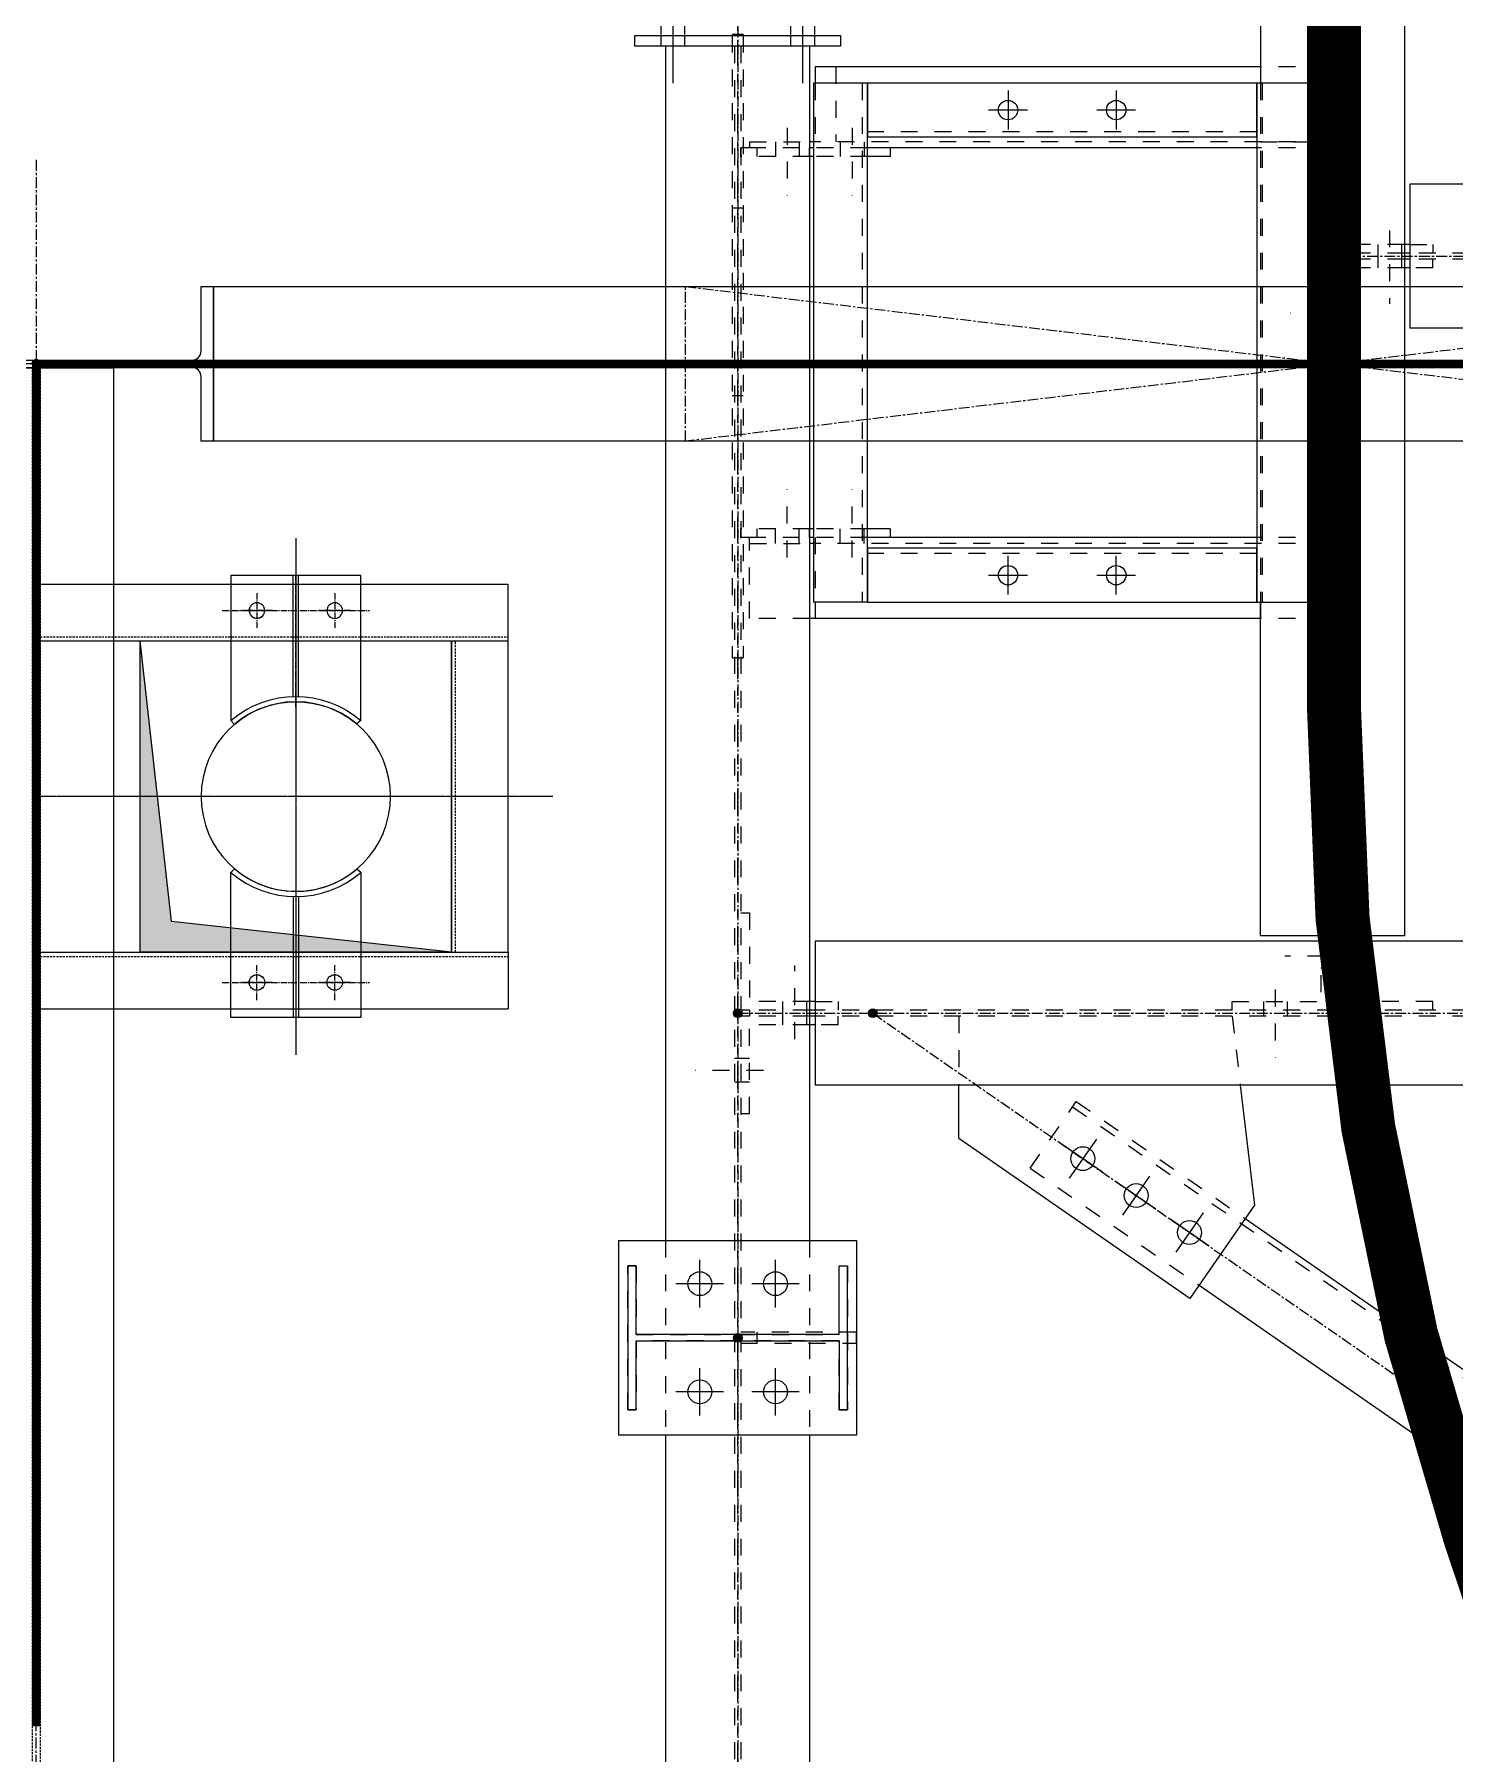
# Model space of a CAD drawing. Header units: inches. Extents: x 209270 to 234360, y -180214 to -150194.
# Drawn here: x 217010 to 218651, y -156870 to -154883 of the extents above; entities that cross this region are included whole.
import ezdxf

# ---------------------------------------------------------------- set-up
doc = ezdxf.new("R2010")
doc.units = ezdxf.units.IN
doc.header["$LTSCALE"] = 10
doc.header["$MEASUREMENT"] = 0
for name, pattern in [('CENTER', [2, 1.25, -0.25, 0.25, -0.25]), ('CENTER2', [1.125, 0.75, -0.125, 0.125, -0.125]), ('DXK_LINE_DOT2', [3.9198, 1.9599, -1.9599]), ('DXK_LINE_DOT5', [7.8785, 2.979, -0.9799, 0.9799, -0.9799, 0.9799, -0.9799]), ('HIDDEN', [0.375, 0.25, -0.125])]:
    doc.linetypes.add(name, pattern=pattern)
for name, color, linetype in [('$AUDIT_BAD_LAYER1', 7, 'Continuous'), ('_STR_0', 2, 'Continuous'), ('_STR_1', 2, 'Continuous'), ('_STR_2', 2, 'Continuous'), ('_STR_4', 2, 'Continuous')]:
    doc.layers.add(name, color=color, linetype=linetype)
for name, color, linetype, lineweight in [('AM_5', 3, 'Continuous', 0), ('CEN', 1, 'CENTER', 9), ('CENETR LINE', 1, 'CENTER2', 9), ('CENTERLINE', 1, 'CENTER2', 9), ('Chute', 191, 'Continuous', 9), ('CIVIL', 6, 'Continuous', 9), ('DIM', 42, 'Continuous', 13), ('DIM.', 42, 'Continuous', 13), ('handrail', 11, 'FENCELINE1', 9), ('HIDDEN', 3, 'HIDDEN', 9), ('hoist', 221, 'Continuous', 9), ('MAIN OBJECT', 2, 'Continuous', 18)]:
    doc.layers.add(name, color=color, linetype=linetype, lineweight=lineweight)
doc.linetypes.add('FENCELINE1', pattern='A,0.25,-0.1,[133,arial.ttf,S=0.1,R=0,X=-0.1,Y=0],-0.1,1', length=1.45)

# ---------------------------------------------------------------- blocks, each defined once
blk = doc.blocks.new('A$C426f7GU6TT')
at = {"layer": 'CEN'}
for p, q in [((0, 235.7), (0, -235.7)), ((-235.7, 0), (235.7, 0))]:
    blk.add_line(p, q, dxfattribs=at)
blk.add_circle((0, 0), 5, dxfattribs=at)
at = {"layer": 'MAIN OBJECT'}
blk.add_lwpolyline([(4.4, -180.2, 0.414214), (14.6, -190.4), (89.4, -190.4), (89.4, -204.7), (-89.4, -204.7), (-89.4, -190.4), (-14.6, -190.4, 0.414214), (-4.4, -180.2), (-4.4, 180.2, 0.414214), (-14.6, 190.4), (-89.4, 190.4), (-89.4, 204.7), (89.4, 204.7), (89.4, 190.4), (14.6, 190.4, 0.414214), (4.4, 180.2), (4.4, -180.2)], format="xyb", dxfattribs=at)
blk = doc.blocks.new('A$C67244592')
at = {"layer": 'hoist', "lineweight": 0, "const_width": 62.5}
blk.add_lwpolyline([(0, -500), (4.3, 5159.9, 0.081795), (-153.3, 6122), (-1342.4, 9643.9, -0.081584), (-1500.1, 10603.6), (-1500.1, 15050)], format="xyb", dxfattribs=at)
blk = doc.blocks.new('A$C0HI87687')
at = {"layer": 'CEN'}
for p, q in [((500.4, 89.4), (2000.4, -89.4)), ((2000.4, 89.4), (500.4, -89.4))]:
    blk.add_line(p, q, dxfattribs=at)
blk.add_lwpolyline([(500.4, 89.4), (2000.4, 89.4), (2000.4, -89.4), (500.4, -89.4)], close=True, dxfattribs=at)
blk = doc.blocks.new('A$Cb10ac4c2')
at = {"layer": 'CENETR LINE'}
for p, q in [((0, 111.9, 0), (0, -40.4, 121420759.9)), ((-45, -20.2), (-45, 20.2)), ((45, -20.2), (45, 20.2)), ((45, -20.2), (45, 20.2)), ((-85, 0), (85, 0)), ((-27, 0.1, 0), (-63, 0.1, 0)), ((63, 0.1, 0), (27, 0.1, 0))]:
    blk.add_line(p, q, dxfattribs=at)
at = {"layer": 'MAIN OBJECT', "ltscale": 10}
for p, q in [((-75, 127.1, -59806266.3), (-71.1, 131.6, 0)), ((-75, -40.4, 60710380), (-75, 127.1, -59806266.3)), ((75, 127.1, -59806267.4), (70.6, 131.1, -59806267.4)), ((75, 127.1, -59806267.4), (75, -40.4, 60710380)), ((-3, 99.4, 4205928.3), (-3, -40.4, 121420759.9)), ((3, 99.4, 4205928.3), (3, -40.4, 121420759.9)), ((75, -40.4, 60710380), (-75, -40.4, 60710380))]:
    blk.add_line(p, q, dxfattribs=at)
at = {"layer": 'MAIN OBJECT'}
for centre in [(-45, 0.1), (45, 0.1)]:
    blk.add_circle(centre, 9, dxfattribs=at)
at = {"layer": 'MAIN OBJECT', "ltscale": 10}
for centre, radius in [((-45, 0), 8.95), ((45, 0.1, 0), 9)]:
    blk.add_circle(centre, radius, dxfattribs=at)
for radius, start, end in [(115.5, 229.5129, 310.4871), (109.5, 229.5133, 310.1102)]:
    blk.add_arc((0, 214.9, -60710380), radius, start, end, dxfattribs=at)
blk = doc.blocks.new('A$CcDSGYTRTRT')
at = {"layer": 'CIVIL'}
h = blk.add_hatch(color=1, dxfattribs=at)
h.dxf.hatch_style = 1
h.paths.add_polyline_path([(-180, 180), (180, 180), (180, -180), (144.3, 143.8)])
at = {"layer": 'CENTERLINE', "ltscale": 0.3}
for p, q in [((0, -296.9, 0), (0, 296.9, 0)), ((-298.5, 0, 0), (298.5, 0, 0))]:
    blk.add_line(p, q, dxfattribs=at)
at = {"layer": 'Chute', "ltscale": 10}
blk.add_circle((0, 0, 0), 109.5, dxfattribs=at)
at = {"layer": 'CIVIL', "color": 1, "elevation": 0}
blk.add_lwpolyline([(180, -180), (144.3, 143.8), (-180, 180)], dxfattribs=at)
at = {"layer": 'CIVIL'}
blk.add_circle((0, 0, 0), 109.5, dxfattribs=at)
at = {"layer": 'HIDDEN'}
for p, q in [((-184.7, 295.6, -170993130.3), (-184.7, -245.4, -121420762.7)), ((184.7, 295.6, -170993130.3), (184.7, -245.4, -121420762.7)), ((180, -184.7, -182131142.6), (-180, -184.7, 0))]:
    blk.add_line(p, q, dxfattribs=at)
at = {"layer": 'MAIN OBJECT'}
for p, q in [((-245.4, 295.6, -110282750.3), (-245.4, -245.4, -60710382.7)), ((-180, 295.6, -170993130.3), (-180, -245.4, -121420762.7)), ((180, 295.6, -170993130.3), (180, -245.4, -121420762.7)), ((245.4, 295.6, -110282750.3), (245.4, -245.4, -60710382.7)), ((180, 180, -121420762.7), (180, -180, -121420762.7)), ((180, -180, -182131142.6), (-180, -180, 0)), ((180, -245.4, -121420762.7), (-245.4, -245.4, 60710380)), ((180, -245.4, 60710380), (-180, -245.4, 60710380)), ((180, -245.4, -121420762.7), (245.4, -245.4, -60710382.7))]:
    blk.add_line(p, q, dxfattribs=at)
at = {"layer": 'MAIN OBJECT', "elevation": 0}
blk.add_lwpolyline([(180, 180), (-180, 180), (-180, -180), (180, -180)], close=True, dxfattribs=at)
at = {"layer": 'AM_5', "rotation": 270}
blk.add_blockref('A$Cb10ac4c2', (-215, 0, -121420759.9), dxfattribs=at)
at = {"layer": 'AM_5', "xscale": -1, "rotation": 90}
blk.add_blockref('A$Cb10ac4c2', (215, 0, -121420759.9), dxfattribs=at)
blk = doc.blocks.new('A$C6febed19')
at = {"layer": 'AM_5', "xscale": -1}
blk.add_blockref('A$CcDSGYTRTRT', (0, 0), dxfattribs=at)
blk = doc.blocks.new('GridLine-116860372-116902 - 114867')
at = {"layer": '_STR_2', "linetype": 'DXK_LINE_DOT5'}
blk.add_line((217822.6, -167130.5), (217822.6, -151923.3), dxfattribs=at)
blk = doc.blocks.new('Part-116860372-116023 - 114867')
at = {"layer": '_STR_2', "linetype": 'Continuous'}
for p, q in [((217685.1, -156501.7), (217685.1, -156276.7)), ((217685.1, -156276.7), (217960.1, -156276.7)), ((217960.1, -156276.7), (217960.1, -156501.7)), ((217960.1, -156501.7), (217685.1, -156501.7))]:
    blk.add_line(p, q, dxfattribs=at)
blk = doc.blocks.new('Bolt-116860372-115849 - 114867')
at = {"layer": '_STR_1', "linetype": 'DXK_LINE_DOT2'}
for p, q in [((217879.9, -155487.5), (217879.9, -155408.8)), ((217954.9, -155487.5), (217954.9, -155408.8)), ((217866.2, -155464.2), (217866.2, -155454.2)), ((217866.2, -155471.3), (217866.2, -155464.2)), ((217893.7, -155464.2), (217893.7, -155454.2)), ((217893.7, -155471.3), (217893.7, -155464.2)), ((217941.2, -155464.2), (217941.2, -155454.2)), ((217941.2, -155471.3), (217941.2, -155464.2)), ((217968.7, -155464.2), (217968.7, -155454.2)), ((217968.7, -155471.3), (217968.7, -155464.2))]:
    blk.add_line(p, q, dxfattribs=at)
blk = doc.blocks.new('Part-116860372-114952 - 114867')
at = {"layer": '_STR_4', "linetype": 'Continuous'}
for points in [[(217822.6, -156019.2, -1), (217822.6, -156009.2, -1)], [(219197.6, -156019.2, -1), (219197.6, -156009.2, -1)]]:
    blk.add_hatch(color=256, dxfattribs=at).paths.add_polyline_path(points)
at = {"layer": '_STR_1', "linetype": 'DXK_LINE_DOT2'}
for p, q in [((219183.6, -155930.9), (219106.1, -155930.9)), ((219183.6, -156097.4), (219183.6, -155930.9)), ((217836.1, -156010.6), (217836.1, -156017.7)), ((217905.8, -156010.6), (217836.1, -156010.6)), ((217905.8, -156017.7), (217836.1, -156017.7)), ((219099.8, -156010.6), (217912.1, -156010.6)), ((219099.8, -156017.7), (217912.1, -156017.7)), ((219183.6, -156010.6), (219106.1, -156010.6)), ((219183.6, -156017.7), (219106.1, -156017.7)), ((219183.6, -156097.4), (219106.1, -156097.4))]:
    blk.add_line(p, q, dxfattribs=at)
at = {"layer": '_STR_2', "linetype": 'Continuous'}
for p, q in [((217912.1, -155930.9), (217912.1, -156097.4)), ((219106.1, -155930.9), (217912.1, -155930.9)), ((219099.8, -155930.9), (219099.8, -156097.4)), ((217912.1, -156010.6), (217905.8, -156010.6)), ((217912.1, -156017.7), (217905.8, -156017.7)), ((219106.1, -156010.6), (219099.8, -156010.6)), ((219106.1, -156017.7), (219099.8, -156017.7)), ((219106.1, -156097.4), (217912.1, -156097.4))]:
    blk.add_line(p, q, dxfattribs=at)
at = {"layer": '_STR_4', "linetype": 'CENTER'}
blk.add_line((217822.6, -156014.2), (219197.6, -156014.2), dxfattribs=at)
at = {"layer": '_STR_4', "linetype": 'Continuous'}
for centre in [(217822.6, -156014.2), (219197.6, -156014.2)]:
    blk.add_circle(centre, 5, dxfattribs=at)
blk = doc.blocks.new('Part-116860372-114962 - 114867')
at = {"layer": '_STR_4', "linetype": 'Continuous'}
for points in [[(218510.1, -154519.2, -1), (218510.1, -154509.2, -1)], [(218510.1, -156019.2, -1), (218510.1, -156009.2, -1)]]:
    blk.add_hatch(color=256, dxfattribs=at).paths.add_polyline_path(points)
at = {"layer": '_STR_1', "linetype": 'DXK_LINE_DOT2'}
for p, q in [((218593.3, -154530.9), (218426.8, -154530.9)), ((218426.8, -154530.9), (218426.8, -154651.7)), ((218506.5, -154530.9), (218506.5, -154645.4)), ((218513.6, -154530.9), (218513.6, -154645.4)), ((218593.3, -154530.9), (218593.3, -154645.4)), ((218506.5, -154651.7), (218506.5, -155924.7)), ((218513.6, -154651.7), (218513.6, -155924.7)), ((218426.8, -154939.2), (218426.8, -155539.2)), ((218506.5, -155930.9), (218506.5, -156000.6)), ((218513.6, -155930.9), (218513.6, -156000.6)), ((218513.6, -156000.6), (218506.5, -156000.6))]:
    blk.add_line(p, q, dxfattribs=at)
at = {"layer": '_STR_2', "linetype": 'Continuous'}
for p, q in [((218426.8, -154645.4), (218426.8, -154939.2)), ((218593.3, -154651.7), (218426.8, -154651.7)), ((218506.5, -154645.4), (218506.5, -154651.7)), ((218513.6, -154645.4), (218513.6, -154651.7)), ((218593.3, -154645.4), (218593.3, -155924.7)), ((218426.8, -155924.7), (218426.8, -155539.2)), ((218593.3, -155924.7), (218426.8, -155924.7)), ((218506.5, -155924.7), (218506.5, -155930.9)), ((218513.6, -155924.7), (218513.6, -155930.9))]:
    blk.add_line(p, q, dxfattribs=at)
at = {"layer": '_STR_4', "linetype": 'CENTER'}
blk.add_line((218510.1, -154514.2), (218510.1, -156014.2), dxfattribs=at)
at = {"layer": '_STR_4', "linetype": 'Continuous'}
for centre in [(218510.1, -154514.2), (218510.1, -156014.2)]:
    blk.add_circle(centre, 5, dxfattribs=at)
blk = doc.blocks.new('Part-116860372-114963 - 114867')
at = {"layer": '_STR_4', "linetype": 'Continuous'}
for points in [[(218510.1, -155144.2, -1), (218510.1, -155134.2, -1)], [(219197.6, -155144.2, -1), (219197.6, -155134.2, -1)]]:
    blk.add_hatch(color=256, dxfattribs=at).paths.add_polyline_path(points)
at = {"layer": '_STR_1', "linetype": 'DXK_LINE_DOT2'}
for p, q in [((219183.6, -155055.9), (219106.1, -155055.9)), ((219183.6, -155222.4), (219183.6, -155055.9)), ((218523.6, -155135.6), (218523.6, -155142.7)), ((218593.3, -155135.6), (218523.6, -155135.6)), ((218593.3, -155142.7), (218523.6, -155142.7)), ((219099.8, -155135.6), (218599.6, -155135.6)), ((219099.8, -155142.7), (218599.6, -155142.7)), ((219183.6, -155135.6), (219106.1, -155135.6)), ((219183.6, -155142.7), (219106.1, -155142.7)), ((219183.6, -155222.4), (219106.1, -155222.4))]:
    blk.add_line(p, q, dxfattribs=at)
at = {"layer": '_STR_2', "linetype": 'Continuous'}
for p, q in [((218599.6, -155055.9), (218599.6, -155222.4)), ((219106.1, -155055.9), (218599.6, -155055.9)), ((219099.8, -155055.9), (219099.8, -155222.4)), ((218599.6, -155135.6), (218593.3, -155135.6)), ((218599.6, -155142.7), (218593.3, -155142.7)), ((219106.1, -155135.6), (219099.8, -155135.6)), ((219106.1, -155142.7), (219099.8, -155142.7)), ((219106.1, -155222.4), (218599.6, -155222.4))]:
    blk.add_line(p, q, dxfattribs=at)
at = {"layer": '_STR_4', "linetype": 'CENTER'}
blk.add_line((218510.1, -155139.2), (219197.6, -155139.2), dxfattribs=at)
at = {"layer": '_STR_4', "linetype": 'Continuous'}
for centre in [(218510.1, -155139.2), (219197.6, -155139.2)]:
    blk.add_circle(centre, 5, dxfattribs=at)
blk = doc.blocks.new('Part-116860372-114965 - 114867')
at = {"layer": '_STR_1', "linetype": 'DXK_LINE_DOT2'}
for p, q in [((217819, -154896.7), (217819, -157881.7)), ((217826.1, -154896.7), (217826.1, -157881.7)), ((217739.3, -156276.7), (217739.3, -156501.7)), ((217905.8, -156276.7), (217905.8, -156501.7))]:
    blk.add_line(p, q, dxfattribs=at)
at = {"layer": '_STR_2', "linetype": 'Continuous'}
for p, q in [((217905.8, -154896.7), (217739.3, -154896.7)), ((217739.3, -154896.7), (217739.3, -156276.7)), ((217905.8, -154896.7), (217905.8, -156276.7)), ((217739.3, -156501.7), (217739.3, -157881.7)), ((217905.8, -156501.7), (217905.8, -157881.7))]:
    blk.add_line(p, q, dxfattribs=at)
at = {"layer": '_STR_4', "linetype": 'CENTER'}
blk.add_line((217822.6, -154514.2), (217822.6, -158264.2), dxfattribs=at)
blk = doc.blocks.new('Part-116860372-116370 - 114867')
at = {"layer": '_STR_1', "linetype": 'DXK_LINE_DOT2'}
for p, q in [((217826.2, -155024.2), (217826.2, -155014.2)), ((217836.2, -155014.2), (217826.2, -155014.2)), ((217844.9, -155014.2), (217844.9, -155024.2)), ((217905.8, -155024.2), (217905.8, -155014.2)), ((217998.7, -155014.2), (217972.6, -155014.2)), ((217905.8, -155024.2), (217826.2, -155024.2)), ((217972.6, -155024.2), (217910.1, -155024.2))]:
    blk.add_line(p, q, dxfattribs=at)
at = {"layer": '_STR_2', "linetype": 'Continuous'}
for p, q in [((217910.1, -155014.2), (217905.8, -155014.2)), ((217998.7, -155014.2), (217998.7, -155024.2)), ((217910.1, -155024.2), (217905.8, -155024.2)), ((217998.7, -155024.2), (217972.6, -155024.2))]:
    blk.add_line(p, q, dxfattribs=at)
blk = doc.blocks.new('Part-116860372-115098 - 114867')
at = {"layer": '_STR_1', "linetype": 'DXK_LINE_DOT2'}
for p, q in [((217836.2, -155557.9), (217836.2, -155464.2)), ((217972.6, -155464.2), (217836.2, -155464.2)), ((217836.2, -155471.3), (217905.8, -155471.3)), ((218506.5, -155471.3), (217910.1, -155471.3)), ((217912.1, -155464.2), (217912.1, -155539.2)), ((218506.5, -155464.2), (218422.6, -155464.2)), ((218487.8, -155471.3), (218487.8, -155464.2)), ((217905.8, -155557.9), (217836.2, -155557.9)), ((218506.5, -155557.9), (218426.8, -155557.9))]:
    blk.add_line(p, q, dxfattribs=at)
at = {"layer": '_STR_2', "linetype": 'Continuous'}
for p, q in [((217910.1, -155471.3), (217905.8, -155471.3)), ((218422.6, -155464.2), (217972.6, -155464.2)), ((217912.1, -155539.2), (217912.1, -155557.9)), ((218426.8, -155539.2), (218426.8, -155557.9)), ((218426.8, -155557.9), (217905.8, -155557.9))]:
    blk.add_line(p, q, dxfattribs=at)
blk = doc.blocks.new('Part-116860372-116331 - 114867')
at = {"layer": '_STR_1', "linetype": 'DXK_LINE_DOT2'}
for p, q in [((218078.4, -156017.7), (218078.4, -156097.4)), ((218394, -156017.7), (218403.5, -156097.4))]:
    blk.add_line(p, q, dxfattribs=at)
at = {"layer": '_STR_2', "linetype": 'Continuous'}
for p, q in [((218078.4, -156159.1), (218078.4, -156097.4)), ((218403.5, -156097.4), (218419.9, -156235.9)), ((218345.2, -156343.8), (218078.4, -156159.1)), ((218419.9, -156235.9), (218345.2, -156343.8))]:
    blk.add_line(p, q, dxfattribs=at)
blk = doc.blocks.new('Part-116860372-115103 - 114867')
at = {"layer": '_STR_4', "linetype": 'Continuous'}
for points in [[(217978.8, -156019.2, -1), (217978.8, -156009.2, -1)], [(219197.6, -156862.9, -1), (219197.6, -156852.9, -1)]]:
    blk.add_hatch(color=256, dxfattribs=at).paths.add_polyline_path(points)
at = {"layer": '_STR_1', "linetype": 'DXK_LINE_DOT2'}
for p, q in [((218160.6, -156193.2), (218214, -156116.2)), ((218209.7, -156122.3), (219083.1, -156726.9)), ((218214, -156116.2), (218409.3, -156251.4)), ((218160.6, -156193.2), (218355.9, -156328.4)), ((218892.1, -156585.6), (219087.3, -156720.8)), ((218838.7, -156662.7), (219034, -156797.9)), ((219087.3, -156720.8), (219034, -156797.9))]:
    blk.add_line(p, q, dxfattribs=at)
at = {"layer": '_STR_2', "linetype": 'Continuous'}
for p, q in [((218409.3, -156251.4), (218892.1, -156585.6)), ((218355.9, -156328.4), (218838.7, -156662.7))]:
    blk.add_line(p, q, dxfattribs=at)
at = {"layer": '_STR_4', "linetype": 'CENTER'}
blk.add_line((217978.8, -156014.2), (219197.6, -156857.9), dxfattribs=at)
at = {"layer": '_STR_4', "linetype": 'Continuous'}
for centre in [(217978.8, -156014.2), (219197.6, -156857.9)]:
    blk.add_circle(centre, 5, dxfattribs=at)
blk = doc.blocks.new('Part-116860372-115136 - 114867')
at = {"layer": '_STR_4', "linetype": 'Continuous'}
blk.add_hatch(color=256, dxfattribs=at).paths.add_polyline_path([(217822.6, -156394.2, -1), (217822.6, -156384.2, -1)])
at = {"layer": '_STR_1', "linetype": 'DXK_LINE_DOT2'}
for p, q in [((217695.6, -156472.4), (217695.6, -156305.9)), ((217695.6, -156305.9), (217705.3, -156305.9)), ((217705.3, -156305.9), (217705.3, -156385.6)), ((217939.8, -156385.6), (217939.8, -156305.9)), ((217939.8, -156305.9), (217949.6, -156305.9)), ((217949.6, -156305.9), (217949.6, -156472.4)), ((217705.3, -156385.6), (217939.8, -156385.6)), ((217939.8, -156392.7), (217705.3, -156392.7)), ((217705.3, -156392.7), (217705.3, -156472.4)), ((217939.8, -156472.4), (217939.8, -156392.7)), ((217705.3, -156472.4), (217695.6, -156472.4)), ((217949.6, -156472.4), (217939.8, -156472.4))]:
    blk.add_line(p, q, dxfattribs=at)
at = {"layer": '_STR_2', "linetype": 'Continuous'}
for p, q in [((217705.3, -156305.9), (217695.6, -156305.9)), ((217695.6, -156305.9), (217695.6, -156472.4)), ((217705.3, -156385.6), (217705.3, -156305.9)), ((217939.8, -156385.6), (217939.8, -156305.9)), ((217939.8, -156305.9), (217949.6, -156305.9)), ((217949.6, -156472.4), (217949.6, -156305.9)), ((217939.8, -156385.6), (217705.3, -156385.6)), ((217705.3, -156472.4), (217705.3, -156392.7)), ((217705.3, -156392.7), (217939.8, -156392.7)), ((217939.8, -156392.7), (217939.8, -156472.4)), ((217695.6, -156472.4), (217705.3, -156472.4)), ((217939.8, -156472.4), (217949.6, -156472.4))]:
    blk.add_line(p, q, dxfattribs=at)
at = {"layer": '_STR_4', "linetype": 'CENTER'}
blk.add_line((217822.6, -156389.2), (217822.6, -156389.2), dxfattribs=at)
at = {"layer": '_STR_4', "linetype": 'Continuous'}
blk.add_circle((217822.6, -156389.2), 5, dxfattribs=at)
blk = doc.blocks.new('Bolt-116860372-116353 - 114867')
at = {"layer": '_STR_2', "linetype": 'Continuous'}
for p, q in [((218135.1, -155530.4), (218135.1, -155485.4)), ((218260.1, -155530.4), (218260.1, -155485.4)), ((218112.6, -155507.9), (218157.6, -155507.9)), ((218237.6, -155507.9), (218282.6, -155507.9))]:
    blk.add_line(p, q, dxfattribs=at)
for centre in [(218135.1, -155507.9), (218260.1, -155507.9)]:
    blk.add_circle(centre, 11.2, dxfattribs=at)
blk = doc.blocks.new('Part-116860372-115592 - 114867')
at = {"layer": '_STR_1', "linetype": 'DXK_LINE_DOT2'}
for p, q in [((218513.6, -155023.1), (218523.6, -155023.1)), ((218523.6, -155023.1), (218523.6, -155125.6)), ((218593.3, -155125.6), (218523.6, -155125.6)), ((218599.6, -155125.6), (218626.1, -155125.6)), ((218626.1, -155125.6), (218626.1, -155135.6)), ((218523.6, -155135.6), (218513.6, -155135.6)), ((218599.6, -155135.6), (218593.3, -155135.6))]:
    blk.add_line(p, q, dxfattribs=at)
at = {"layer": '_STR_2', "linetype": 'Continuous'}
blk.add_line((218599.6, -155125.6), (218593.3, -155125.6), dxfattribs=at)
blk = doc.blocks.new('Part-116860372-115593 - 114867')
at = {"layer": '_STR_1', "linetype": 'DXK_LINE_DOT2'}
for p, q in [((218523.6, -155142.7), (218513.6, -155142.7)), ((218523.6, -155255.2), (218523.6, -155152.7)), ((218593.3, -155152.7), (218523.6, -155152.7)), ((218599.6, -155142.7), (218593.3, -155142.7)), ((218626.1, -155152.7), (218599.6, -155152.7)), ((218626.1, -155152.7), (218626.1, -155142.7)), ((218513.6, -155255.2), (218523.6, -155255.2))]:
    blk.add_line(p, q, dxfattribs=at)
at = {"layer": '_STR_2', "linetype": 'Continuous'}
blk.add_line((218599.6, -155152.7), (218593.3, -155152.7), dxfattribs=at)
blk = doc.blocks.new('Bolt-116860372-115594 - 114867')
at = {"layer": '_STR_1', "linetype": 'DXK_LINE_DOT2'}
for p, q in [((218576.1, -155109.4), (218576.1, -155194.4)), ((218562.4, -155125.6), (218562.4, -155135.6)), ((218589.9, -155125.6), (218589.9, -155135.6)), ((218562.4, -155135.6), (218562.4, -155142.7)), ((218562.4, -155142.7), (218562.4, -155152.7)), ((218589.9, -155135.6), (218589.9, -155142.7)), ((218589.9, -155142.7), (218589.9, -155152.7))]:
    blk.add_line(p, q, dxfattribs=at)
blk = doc.blocks.new('Bolt-116860372-115604 - 114867')
at = {"layer": '_STR_1', "linetype": 'DXK_LINE_DOT2'}
for p, q in [((218513.6, -155191.5), (218506.5, -155191.5)), ((218523.6, -155191.5), (218513.6, -155191.5)), ((218539.9, -155205.2), (218461.1, -155205.2)), ((218513.6, -155219), (218506.5, -155219)), ((218523.6, -155219), (218513.6, -155219))]:
    blk.add_line(p, q, dxfattribs=at)
blk = doc.blocks.new('Part-116860372-115608 - 114867')
at = {"layer": '_STR_1', "linetype": 'DXK_LINE_DOT2'}
for p, q in [((218496.5, -155924.7), (218496.5, -155898.1)), ((218496.5, -155898.1), (218506.5, -155898.1)), ((218506.5, -155924.7), (218506.5, -155930.9)), ((218496.5, -155930.9), (218496.5, -156000.6)), ((218394, -156010.6), (218394, -156000.6)), ((218394, -156000.6), (218496.5, -156000.6)), ((218506.5, -156000.6), (218506.5, -156010.6))]:
    blk.add_line(p, q, dxfattribs=at)
at = {"layer": '_STR_2', "linetype": 'Continuous'}
blk.add_line((218496.5, -155924.7), (218496.5, -155930.9), dxfattribs=at)
blk = doc.blocks.new('Part-116860372-115609 - 114867')
at = {"layer": '_STR_1', "linetype": 'DXK_LINE_DOT2'}
for p, q in [((218523.6, -155898.1), (218513.6, -155898.1)), ((218523.6, -155898.1), (218523.6, -155924.7)), ((218513.6, -155924.7), (218513.6, -155930.9)), ((218523.6, -155930.9), (218523.6, -156000.6)), ((218513.6, -156000.6), (218513.6, -156010.6)), ((218626.1, -156000.6), (218523.6, -156000.6)), ((218626.1, -156010.6), (218626.1, -156000.6))]:
    blk.add_line(p, q, dxfattribs=at)
at = {"layer": '_STR_2', "linetype": 'Continuous'}
blk.add_line((218523.6, -155924.7), (218523.6, -155930.9), dxfattribs=at)
blk = doc.blocks.new('Bolt-116860372-115610 - 114867')
at = {"layer": '_STR_1', "linetype": 'DXK_LINE_DOT2'}
for p, q in [((218539.9, -155948.1), (218454.9, -155948.1)), ((218506.5, -155934.4), (218496.5, -155934.4)), ((218513.6, -155934.4), (218506.5, -155934.4)), ((218523.6, -155934.4), (218513.6, -155934.4)), ((218506.5, -155961.9), (218496.5, -155961.9)), ((218513.6, -155961.9), (218506.5, -155961.9)), ((218523.6, -155961.9), (218513.6, -155961.9))]:
    blk.add_line(p, q, dxfattribs=at)
blk = doc.blocks.new('Bolt-116860372-116332 - 114867')
at = {"layer": '_STR_2', "linetype": 'Continuous'}
for p, q in [((218244.1, -156197.8), (218198.9, -156166.5)), ((218237.2, -156159.6), (218205.9, -156204.8)), ((218298.8, -156202.3), (218267.5, -156247.5)), ((218305.8, -156240.5), (218260.6, -156209.2)), ((218360.5, -156244.9), (218329.2, -156290.2)), ((218367.4, -156283.2), (218322.2, -156251.9))]:
    blk.add_line(p, q, dxfattribs=at)
for centre in [(218221.5, -156182.2), (218283.2, -156224.9), (218344.8, -156267.6)]:
    blk.add_circle(centre, 13.8, dxfattribs=at)
blk = doc.blocks.new('Bolt-116860372-115616 - 114867')
at = {"layer": '_STR_1', "linetype": 'DXK_LINE_DOT2'}
for p, q in [((218444, -155986.7), (218444, -156065.4)), ((218430.3, -156000.6), (218430.3, -156010.6)), ((218457.8, -156000.6), (218457.8, -156010.6)), ((218430.3, -156010.6), (218430.3, -156017.7)), ((218457.8, -156010.6), (218457.8, -156017.7))]:
    blk.add_line(p, q, dxfattribs=at)
blk = doc.blocks.new('Part-116860372-116350 - 114867')
at = {"layer": '_STR_1', "linetype": 'DXK_LINE_DOT2'}
blk.add_line((218422.6, -155482.9), (217972.6, -155482.9), dxfattribs=at)
at = {"layer": '_STR_2', "linetype": 'Continuous'}
for p, q in [((217972.6, -155476.7), (217972.6, -155539.2)), ((218422.6, -155476.7), (217972.6, -155476.7)), ((218422.6, -155539.2), (218422.6, -155476.7)), ((217972.6, -155539.2), (218422.6, -155539.2))]:
    blk.add_line(p, q, dxfattribs=at)
blk = doc.blocks.new('Part-116860372-116348 - 114867')
at = {"layer": '_STR_1', "linetype": 'DXK_LINE_DOT2'}
blk.add_line((218422.6, -154995.4), (217972.6, -154995.4), dxfattribs=at)
at = {"layer": '_STR_2', "linetype": 'Continuous'}
for p, q in [((218422.6, -154939.2), (217972.6, -154939.2)), ((217972.6, -154939.2), (217972.6, -155001.7)), ((218422.6, -155001.7), (218422.6, -154939.2)), ((218422.6, -155001.7), (217972.6, -155001.7))]:
    blk.add_line(p, q, dxfattribs=at)
blk = doc.blocks.new('Part-116860372-115848 - 114867')
at = {"layer": '_STR_1', "linetype": 'DXK_LINE_DOT2'}
for p, q in [((217826.2, -155464.2), (217826.2, -155454.2)), ((217905.8, -155454.2), (217826.2, -155454.2)), ((217836.2, -155464.2), (217826.2, -155464.2)), ((217844.9, -155454.2), (217844.9, -155464.2)), ((217905.8, -155464.2), (217905.8, -155454.2)), ((217972.6, -155454.2), (217910.1, -155454.2)), ((217998.7, -155464.2), (217972.6, -155464.2))]:
    blk.add_line(p, q, dxfattribs=at)
at = {"layer": '_STR_2', "linetype": 'Continuous'}
for p, q in [((217910.1, -155454.2), (217905.8, -155454.2)), ((217910.1, -155464.2), (217905.8, -155464.2)), ((217998.7, -155454.2), (217972.6, -155454.2)), ((217998.7, -155454.2), (217998.7, -155464.2))]:
    blk.add_line(p, q, dxfattribs=at)
blk = doc.blocks.new('Part-116860372-116489 - 114867')
at = {"layer": '_STR_1', "linetype": 'DXK_LINE_DOT2'}
for p, q in [((217836.1, -156017.7), (217826.1, -156017.7)), ((217836.1, -156130.2), (217836.1, -156027.7)), ((217905.8, -156027.7), (217836.1, -156027.7)), ((217912.1, -156017.7), (217905.8, -156017.7)), ((217938.6, -156027.7), (217912.1, -156027.7)), ((217938.6, -156027.7), (217938.6, -156017.7)), ((217826.1, -156130.2), (217836.1, -156130.2))]:
    blk.add_line(p, q, dxfattribs=at)
at = {"layer": '_STR_2', "linetype": 'Continuous'}
blk.add_line((217912.1, -156027.7), (217905.8, -156027.7), dxfattribs=at)
blk = doc.blocks.new('Bolt-116860372-116352 - 114867')
at = {"layer": '_STR_2', "linetype": 'Continuous'}
for p, q in [((218135.1, -154947.9), (218135.1, -154992.9)), ((218260.1, -154947.9), (218260.1, -154992.9)), ((218157.6, -154970.4), (218112.6, -154970.4)), ((218282.6, -154970.4), (218237.6, -154970.4))]:
    blk.add_line(p, q, dxfattribs=at)
for centre in [(218135.1, -154970.4), (218260.1, -154970.4)]:
    blk.add_circle(centre, 11.2, dxfattribs=at)
blk = doc.blocks.new('Part-116860372-116017 - 114867')
at = {"layer": '_STR_1', "linetype": 'DXK_LINE_DOT2'}
blk.add_line((217905.8, -154896.7), (217739.3, -154896.7), dxfattribs=at)
at = {"layer": '_STR_2', "linetype": 'Continuous'}
for p, q in [((217703.8, -154896.7), (217703.8, -154884.2)), ((217703.8, -154884.2), (217941.3, -154884.2)), ((217941.3, -154884.2), (217941.3, -154896.7)), ((217739.3, -154896.7), (217703.8, -154896.7)), ((217941.3, -154896.7), (217905.8, -154896.7))]:
    blk.add_line(p, q, dxfattribs=at)
blk = doc.blocks.new('Bolt-116860372-116018 - 114867')
at = {"layer": '_STR_2', "linetype": 'Continuous'}
for p, q in [((217747.6, -154835.4), (217747.6, -154939.2)), ((217747.6, -154835.4), (217747.6, -154939.2)), ((217897.6, -154835.4), (217897.6, -154939.2)), ((217897.6, -154835.4), (217897.6, -154939.2)), ((217733.8, -154851.7), (217733.8, -154882.9)), ((217733.8, -154851.7), (217733.8, -154882.9)), ((217761.3, -154851.7), (217761.3, -154882.9)), ((217761.3, -154851.7), (217761.3, -154882.9)), ((217883.8, -154851.7), (217883.8, -154882.9)), ((217883.8, -154851.7), (217883.8, -154882.9)), ((217911.3, -154851.7), (217911.3, -154882.9)), ((217911.3, -154851.7), (217911.3, -154882.9)), ((217733.8, -154884.2), (217733.8, -154896.7)), ((217733.8, -154884.2), (217733.8, -154896.7)), ((217761.3, -154884.2), (217761.3, -154896.7)), ((217761.3, -154884.2), (217761.3, -154896.7)), ((217883.8, -154884.2), (217883.8, -154896.7)), ((217883.8, -154884.2), (217883.8, -154896.7)), ((217911.3, -154884.2), (217911.3, -154896.7)), ((217911.3, -154884.2), (217911.3, -154896.7))]:
    blk.add_line(p, q, dxfattribs=at)
blk = doc.blocks.new('Bolt-116860372-116024 - 114867')
at = {"layer": '_STR_2', "linetype": 'Continuous'}
for p, q in [((217778.8, -156354.2), (217778.8, -156299.2)), ((217866.3, -156354.2), (217866.3, -156299.2)), ((217806.3, -156326.7), (217751.3, -156326.7)), ((217893.8, -156326.7), (217838.8, -156326.7)), ((217778.8, -156479.2), (217778.8, -156424.2)), ((217866.3, -156479.2), (217866.3, -156424.2)), ((217806.3, -156451.7), (217751.3, -156451.7)), ((217893.8, -156451.7), (217838.8, -156451.7))]:
    blk.add_line(p, q, dxfattribs=at)
for centre in [(217778.8, -156326.7), (217866.3, -156326.7), (217778.8, -156451.7), (217866.3, -156451.7)]:
    blk.add_circle(centre, 13.8, dxfattribs=at)
blk = doc.blocks.new('Part-116860372-116025 - 114867')
at = {"layer": '_STR_1', "linetype": 'DXK_LINE_DOT2'}
for p, q in [((217960.1, -156382.9), (217826.1, -156382.9)), ((217844.9, -156382.9), (217844.9, -156395.4)), ((217960.1, -156395.4), (217960.1, -156382.9)), ((217826.1, -156395.4), (217960.1, -156395.4))]:
    blk.add_line(p, q, dxfattribs=at)
blk = doc.blocks.new('Part-116860372-116034 - 114867')
at = {"layer": '_STR_1', "linetype": 'DXK_LINE_DOT2'}
for p, q in [((217828.8, -154882.9), (217816.3, -154882.9)), ((217816.3, -154884.2), (217816.3, -155603.3)), ((217828.8, -154884.2), (217828.8, -155603.3)), ((217816.3, -155083.5), (217828.8, -155083.5)), ((217816.3, -155300.3), (217828.8, -155300.3)), ((217816.3, -155603.3), (217828.8, -155603.3))]:
    blk.add_line(p, q, dxfattribs=at)
at = {"layer": '_STR_2', "linetype": 'Continuous'}
for p, q in [((217816.3, -154882.9), (217816.3, -154884.2)), ((217828.8, -154882.9), (217828.8, -154884.2))]:
    blk.add_line(p, q, dxfattribs=at)
blk = doc.blocks.new('Part-116860372-116368 - 114867')
at = {"layer": '_STR_1', "linetype": 'DXK_LINE_DOT2'}
for p, q in [((217936.2, -154920.4), (217936.2, -155007)), ((218506.5, -154920.4), (218426.8, -154920.4)), ((218506.5, -154920.4), (218506.5, -155014.2)), ((217912.1, -154939.2), (217912.1, -155014.2)), ((217836.2, -155007), (217836.2, -155014.2)), ((217836.2, -155007), (217905.8, -155007)), ((217972.6, -155014.2), (217836.2, -155014.2)), ((218506.5, -155007), (217910.1, -155007)), ((218506.5, -155014.2), (218422.6, -155014.2)), ((218426.8, -155007), (218426.8, -155007)), ((218426.8, -155007), (218487.8, -155007)), ((218487.8, -155014.2), (218487.8, -155007)), ((218487.8, -155007), (218493.6, -155007))]:
    blk.add_line(p, q, dxfattribs=at)
at = {"layer": '_STR_2', "linetype": 'Continuous'}
for p, q in [((217912.1, -154920.4), (217912.1, -154939.2)), ((218426.8, -154920.4), (217912.1, -154920.4)), ((218426.8, -154920.4), (218426.8, -154939.2)), ((217910.1, -155007), (217905.8, -155007)), ((218422.6, -155014.2), (217972.6, -155014.2))]:
    blk.add_line(p, q, dxfattribs=at)
blk = doc.blocks.new('Bolt-116860372-116372 - 114867')
at = {"layer": '_STR_1', "linetype": 'DXK_LINE_DOT2'}
for p, q in [((217879.9, -154990.8), (217879.9, -155069.5)), ((217954.9, -154990.8), (217954.9, -155069.5)), ((217866.2, -155007), (217866.2, -155014.2)), ((217866.2, -155014.2), (217866.2, -155024.2)), ((217893.7, -155007), (217893.7, -155014.2)), ((217893.7, -155014.2), (217893.7, -155024.2)), ((217941.2, -155007), (217941.2, -155014.2)), ((217941.2, -155014.2), (217941.2, -155024.2)), ((217968.7, -155007), (217968.7, -155014.2)), ((217968.7, -155014.2), (217968.7, -155024.2))]:
    blk.add_line(p, q, dxfattribs=at)
blk = doc.blocks.new('Part-116860372-116349 - 114867')
at = {"layer": '_STR_1', "linetype": 'DXK_LINE_DOT2'}
blk.add_line((217966.3, -154939.2), (217966.3, -155539.2), dxfattribs=at)
at = {"layer": '_STR_2', "linetype": 'Continuous'}
for p, q in [((217910.1, -154939.2), (217910.1, -155539.2)), ((217972.6, -154939.2), (217910.1, -154939.2)), ((217972.6, -155539.2), (217972.6, -154939.2)), ((217972.6, -155539.2), (217910.1, -155539.2))]:
    blk.add_line(p, q, dxfattribs=at)
blk = doc.blocks.new('Part-116860372-116351 - 114867')
at = {"layer": '_STR_1', "linetype": 'DXK_LINE_DOT2'}
blk.add_line((218428.8, -154939.2), (218428.8, -155539.2), dxfattribs=at)
at = {"layer": '_STR_2', "linetype": 'Continuous'}
for p, q in [((218485.1, -154939.2), (218422.6, -154939.2)), ((218422.6, -154939.2), (218422.6, -155539.2)), ((218485.1, -154939.2), (218485.1, -155539.2)), ((218422.6, -155539.2), (218485.1, -155539.2))]:
    blk.add_line(p, q, dxfattribs=at)
blk = doc.blocks.new('Part-116860372-116488 - 114867')
at = {"layer": '_STR_1', "linetype": 'DXK_LINE_DOT2'}
for p, q in [((217826.1, -155898.1), (217836.1, -155898.1)), ((217836.1, -155898.1), (217836.1, -156000.6)), ((217905.8, -156000.6), (217836.1, -156000.6)), ((217912.1, -156000.6), (217938.6, -156000.6)), ((217938.6, -156000.6), (217938.6, -156010.6)), ((217836.1, -156010.6), (217826.1, -156010.6)), ((217912.1, -156010.6), (217905.8, -156010.6))]:
    blk.add_line(p, q, dxfattribs=at)
at = {"layer": '_STR_2', "linetype": 'Continuous'}
blk.add_line((217912.1, -156000.6), (217905.8, -156000.6), dxfattribs=at)
blk = doc.blocks.new('Bolt-116860372-116490 - 114867')
at = {"layer": '_STR_1', "linetype": 'DXK_LINE_DOT2'}
for p, q in [((217888.6, -156044), (217888.6, -155959)), ((217874.9, -156010.6), (217874.9, -156000.6)), ((217902.4, -156010.6), (217902.4, -156000.6)), ((217874.9, -156017.7), (217874.9, -156010.6)), ((217874.9, -156027.7), (217874.9, -156017.7)), ((217902.4, -156017.7), (217902.4, -156010.6)), ((217902.4, -156027.7), (217902.4, -156017.7))]:
    blk.add_line(p, q, dxfattribs=at)
blk = doc.blocks.new('Bolt-116860372-116491 - 114867')
at = {"layer": '_STR_1', "linetype": 'DXK_LINE_DOT2'}
for p, q in [((217826.1, -156066.5), (217819, -156066.5)), ((217836.1, -156066.5), (217826.1, -156066.5)), ((217852.4, -156080.2), (217773.6, -156080.2)), ((217826.1, -156094), (217819, -156094)), ((217836.1, -156094), (217826.1, -156094))]:
    blk.add_line(p, q, dxfattribs=at)

msp = doc.modelspace()

# ---------------------------------------------------------------- linework, layer by layer
at = {"layer": 'CEN'}
msp.add_line((217212.2, -155263.7), (228311.6, -155263.7), dxfattribs=at)
at = {"layer": 'CEN', "elevation": 0.8}
msp.add_lwpolyline([(217011.9, -155263.7), (228511.9, -155263.7), (228511.9, -165263.7), (217011.9, -165263.7)], close=True, dxfattribs=at)
at = {"layer": 'handrail', "const_width": 10, "elevation": -448149754.8}
msp.add_lwpolyline([(228511.9, -159158.7), (228511.9, -155263.7), (217011.9, -155263.7), (217011.9, -156838.4)], dxfattribs=at)
at = {"layer": 'HIDDEN', "elevation": 0.8}
for points in [[(217007.5, -165259.3), (217007.5, -155268.1), (217016.3, -155268.1), (217016.3, -165259.3)], [(228307.2, -155268.1), (217216.6, -155268.1), (217216.6, -155259.3), (228307.2, -155259.3)]]:
    msp.add_lwpolyline(points, close=True, dxfattribs=at)
at = {"layer": 'MAIN OBJECT', "elevation": 0.8}
for points in [[(228307.2, -155353.1), (217216.6, -155353.1), (217216.6, -155174.3), (228307.2, -155174.3)], [(216922.5, -165259.3), (216922.5, -155268.1), (217101.3, -155268.1), (217101.3, -165259.3)]]:
    msp.add_lwpolyline(points, close=True, dxfattribs=at)

# ---------------------------------------------------------------- block references
at = {"layer": '$AUDIT_BAD_LAYER1', "rotation": 270.0096740856855}
msp.add_blockref('A$C426f7GU6TT', (217011.9, -155263.7), dxfattribs=at)
at = {"layer": '_STR_0', "zscale": 0.8}
for name in ['GridLine-116860372-116902 - 114867', 'Part-116860372-114965 - 114867', 'Part-116860372-114962 - 114867', 'Bolt-116860372-116018 - 114867', 'Part-116860372-116017 - 114867', 'Part-116860372-116034 - 114867', 'Part-116860372-116368 - 114867', 'Part-116860372-116349 - 114867', 'Part-116860372-116348 - 114867', 'Bolt-116860372-116352 - 114867', 'Part-116860372-116351 - 114867', 'Bolt-116860372-116372 - 114867', 'Part-116860372-116370 - 114867', 'Part-116860372-115592 - 114867', 'Part-116860372-114963 - 114867', 'Bolt-116860372-115594 - 114867', 'Part-116860372-115593 - 114867', 'Bolt-116860372-115604 - 114867', 'Bolt-116860372-115849 - 114867', 'Part-116860372-115848 - 114867', 'Part-116860372-115098 - 114867', 'Part-116860372-116350 - 114867', 'Bolt-116860372-116353 - 114867', 'Part-116860372-116488 - 114867', 'Part-116860372-115608 - 114867', 'Part-116860372-115609 - 114867', 'Part-116860372-114952 - 114867', 'Bolt-116860372-115610 - 114867', 'Bolt-116860372-116490 - 114867', 'Bolt-116860372-115616 - 114867', 'Part-116860372-116489 - 114867', 'Part-116860372-115103 - 114867', 'Part-116860372-116331 - 114867', 'Bolt-116860372-116491 - 114867', 'Bolt-116860372-116332 - 114867', 'Part-116860372-116023 - 114867', 'Part-116860372-115136 - 114867', 'Bolt-116860372-116024 - 114867', 'Part-116860372-116025 - 114867']:
    msp.add_blockref(name, (0, 0), dxfattribs=at)
at = {"layer": 'DIM', "rotation": 90}
msp.add_blockref('A$C6febed19', (217311.9, -155763.7, 0.8), dxfattribs=at)
at = {"layer": 'DIM.'}
for name, p in [('A$C67244592', (220011.9, -166263.7)), ('A$C0HI87687', (217261.9, -155263.7))]:
    msp.add_blockref(name, p, dxfattribs=at)

doc.saveas('drawing.dxf')
